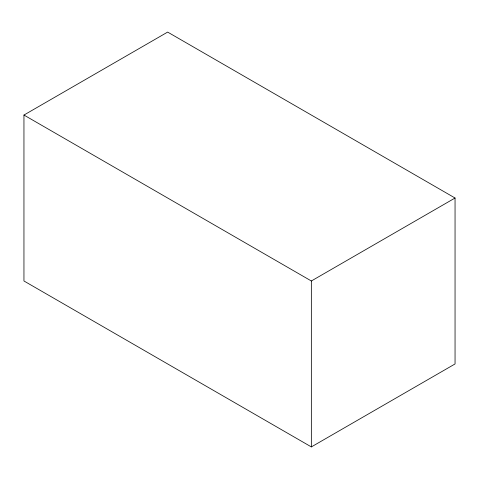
<?xml version="1.0" encoding="UTF-8"?>
<svg xmlns="http://www.w3.org/2000/svg" width="479" height="479" viewBox="0 0 479 479"><rect width="100%" height="100%" fill="white"/><g stroke="black" fill="none" stroke-linecap="round" stroke-linejoin="round"><path stroke-width="0.72" d="M23.95 115.05L167.65 32.087L455.05 198.019L455.05 363.95L311.35 446.913L23.95 280.981L23.95 115.05L311.35 280.981L455.05 198.019M311.35 280.981L311.35 446.913"/></g></svg>
